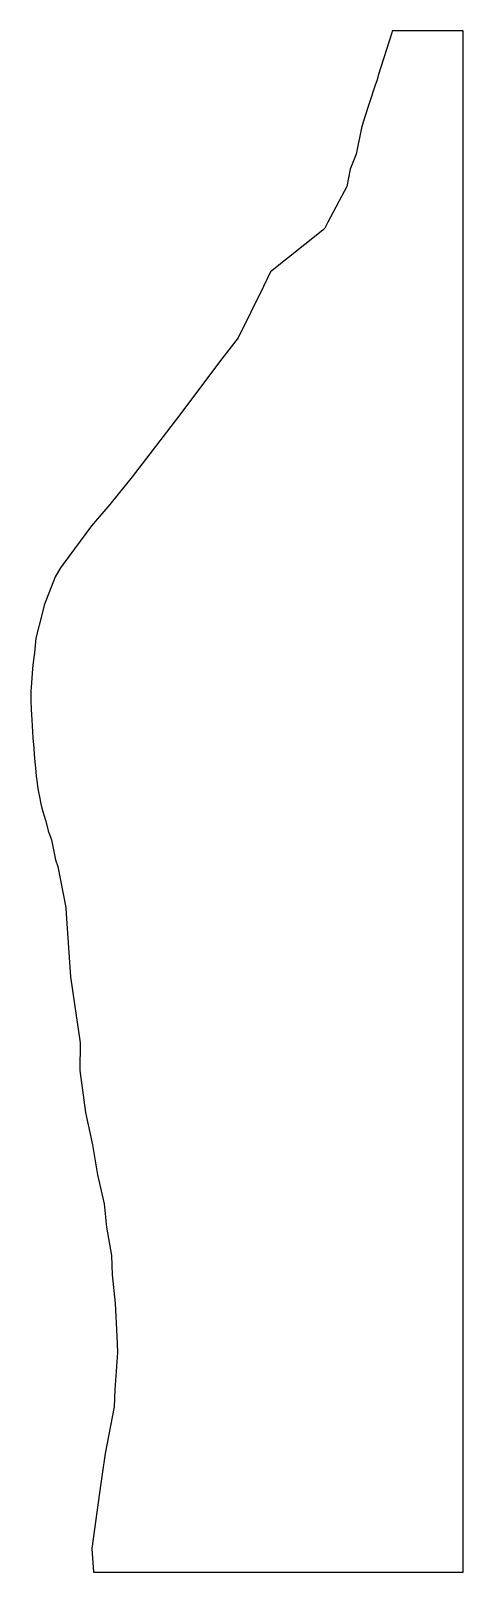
# Model space of a CAD drawing. Extents: x -113 to -20, y -101 to 230.
import ezdxf

# ---------------------------------------------------------------- set-up
doc = ezdxf.new("R2010")
doc.units = 0
doc.header["$MEASUREMENT"] = 0
doc.layers.add('VISIBLE', color=7, linetype='CONTINUOUS')

msp = doc.modelspace()

# ---------------------------------------------------------------- linework, layer by layer
at = {"layer": 'VISIBLE'}
for p, q in [((-35.36, 229.48), (-38.23, 220.35)), ((-35.28, 229.91), (-35.36, 229.48)), ((-20, 229.91), (-35.28, 229.91)), ((-20, -101.22), (-20, 229.91)), ((-38.51, 219.36), (-38.97, 218)), ((-38.23, 220.35), (-38.51, 219.36)), ((-38.97, 218), (-41.27, 211.02)), ((-41.87, 209.07), (-42.99, 203.45)), ((-41.27, 211.02), (-41.87, 209.07)), ((-42.99, 203.45), (-44.27, 200.17)), ((-44.27, 200.17), (-45.02, 196.48)), ((-45.02, 196.48), (-49.05, 188.78)), ((-49.05, 188.78), (-49.7, 187.54)), ((-50.17, 187.09), (-61.41, 178.16)), ((-49.7, 187.54), (-50.17, 187.09)), ((-61.41, 178.16), (-62.86, 174.99)), ((-62.86, 174.99), (-68.31, 163.98)), ((-68.31, 163.98), (-71.84, 159.45)), ((-71.84, 159.45), (-80.06, 148.52)), ((-80.67, 147.69), (-91.08, 134.11)), ((-80.06, 148.52), (-80.67, 147.69)), ((-91.08, 134.11), (-95.88, 128.13)), ((-95.88, 128.13), (-99.82, 123.57)), ((-99.82, 123.57), (-105.96, 115.32)), ((-107.64, 112.59), (-110.02, 106.55)), ((-106.52, 114.58), (-107.64, 112.59)), ((-105.96, 115.32), (-106.52, 114.58)), ((-110.02, 106.55), (-110.46, 104.71)), ((-110.46, 104.71), (-111.77, 99.47)), ((-111.77, 99.47), (-112.12, 96.26)), ((-112.12, 96.26), (-112.43, 93.74)), ((-112.43, 93.74), (-112.59, 91.92)), ((-112.59, 91.92), (-112.8, 88.84)), ((-112.86, 88.15), (-112.87, 86.11)), ((-112.87, 86.11), (-112.78, 84.14)), ((-112.8, 88.84), (-112.86, 88.15)), ((-112.78, 84.14), (-112.66, 81.86)), ((-112.66, 81.86), (-112.52, 79.34)), ((-112.52, 79.34), (-112.45, 78.04)), ((-112.45, 78.04), (-112.26, 75.83)), ((-112.26, 75.83), (-112.14, 74.48)), ((-112.14, 74.48), (-111.97, 72.13)), ((-111.97, 72.13), (-111.9, 71.58)), ((-111.9, 71.58), (-111.7, 69.76)), ((-111.7, 69.76), (-111.53, 68.35)), ((-111.53, 68.35), (-111.42, 67.55)), ((-111.42, 67.55), (-111.21, 66.38)), ((-111.21, 66.38), (-110.98, 65.38)), ((-110.98, 65.38), (-110.74, 63.87)), ((-110.74, 63.87), (-110.52, 62.95)), ((-110.52, 62.95), (-110.4, 62.4)), ((-110.4, 62.4), (-109.67, 60.11)), ((-109.67, 60.11), (-109.15, 58.02)), ((-109.15, 58.02), (-108.43, 56.1)), ((-108.43, 56.1), (-107.54, 51.8)), ((-107.54, 51.8), (-107.06, 50.36)), ((-107.06, 50.36), (-105.38, 41.55)), ((-105.38, 41.55), (-105.25, 40.2)), ((-105.25, 40.2), (-104.33, 26.71)), ((-104.33, 26.71), (-102.26, 12.52)), ((-102.26, 12.52), (-102.36, 6.57)), ((-102.36, 6.57), (-101.15, -2.49)), ((-101.15, -2.49), (-99.63, -9.4)), ((-99.63, -9.4), (-98.54, -15.84)), ((-98.54, -15.84), (-97.12, -22.12)), ((-97.12, -22.12), (-96.62, -27.13)), ((-96.62, -27.13), (-95.52, -33.2)), ((-95.52, -33.2), (-95.39, -37.31)), ((-95.39, -37.31), (-94.74, -43.47)), ((-94.74, -43.47), (-94.4, -50.53)), ((-94.4, -50.53), (-94.29, -54.04)), ((-94.29, -54.04), (-94.8, -62.04)), ((-94.8, -62.04), (-94.98, -65.7)), ((-94.98, -65.7), (-96.91, -75.72)), ((-96.91, -75.72), (-97.55, -80.14)), ((-97.55, -80.14), (-98.13, -84.14)), ((-98.13, -84.14), (-99.74, -96.14)), ((-99.74, -96.14), (-99.39, -101.22)), ((-99.39, -101.22), (-20, -101.22))]:
    msp.add_line(p, q, dxfattribs=at)

doc.saveas('drawing.dxf')
